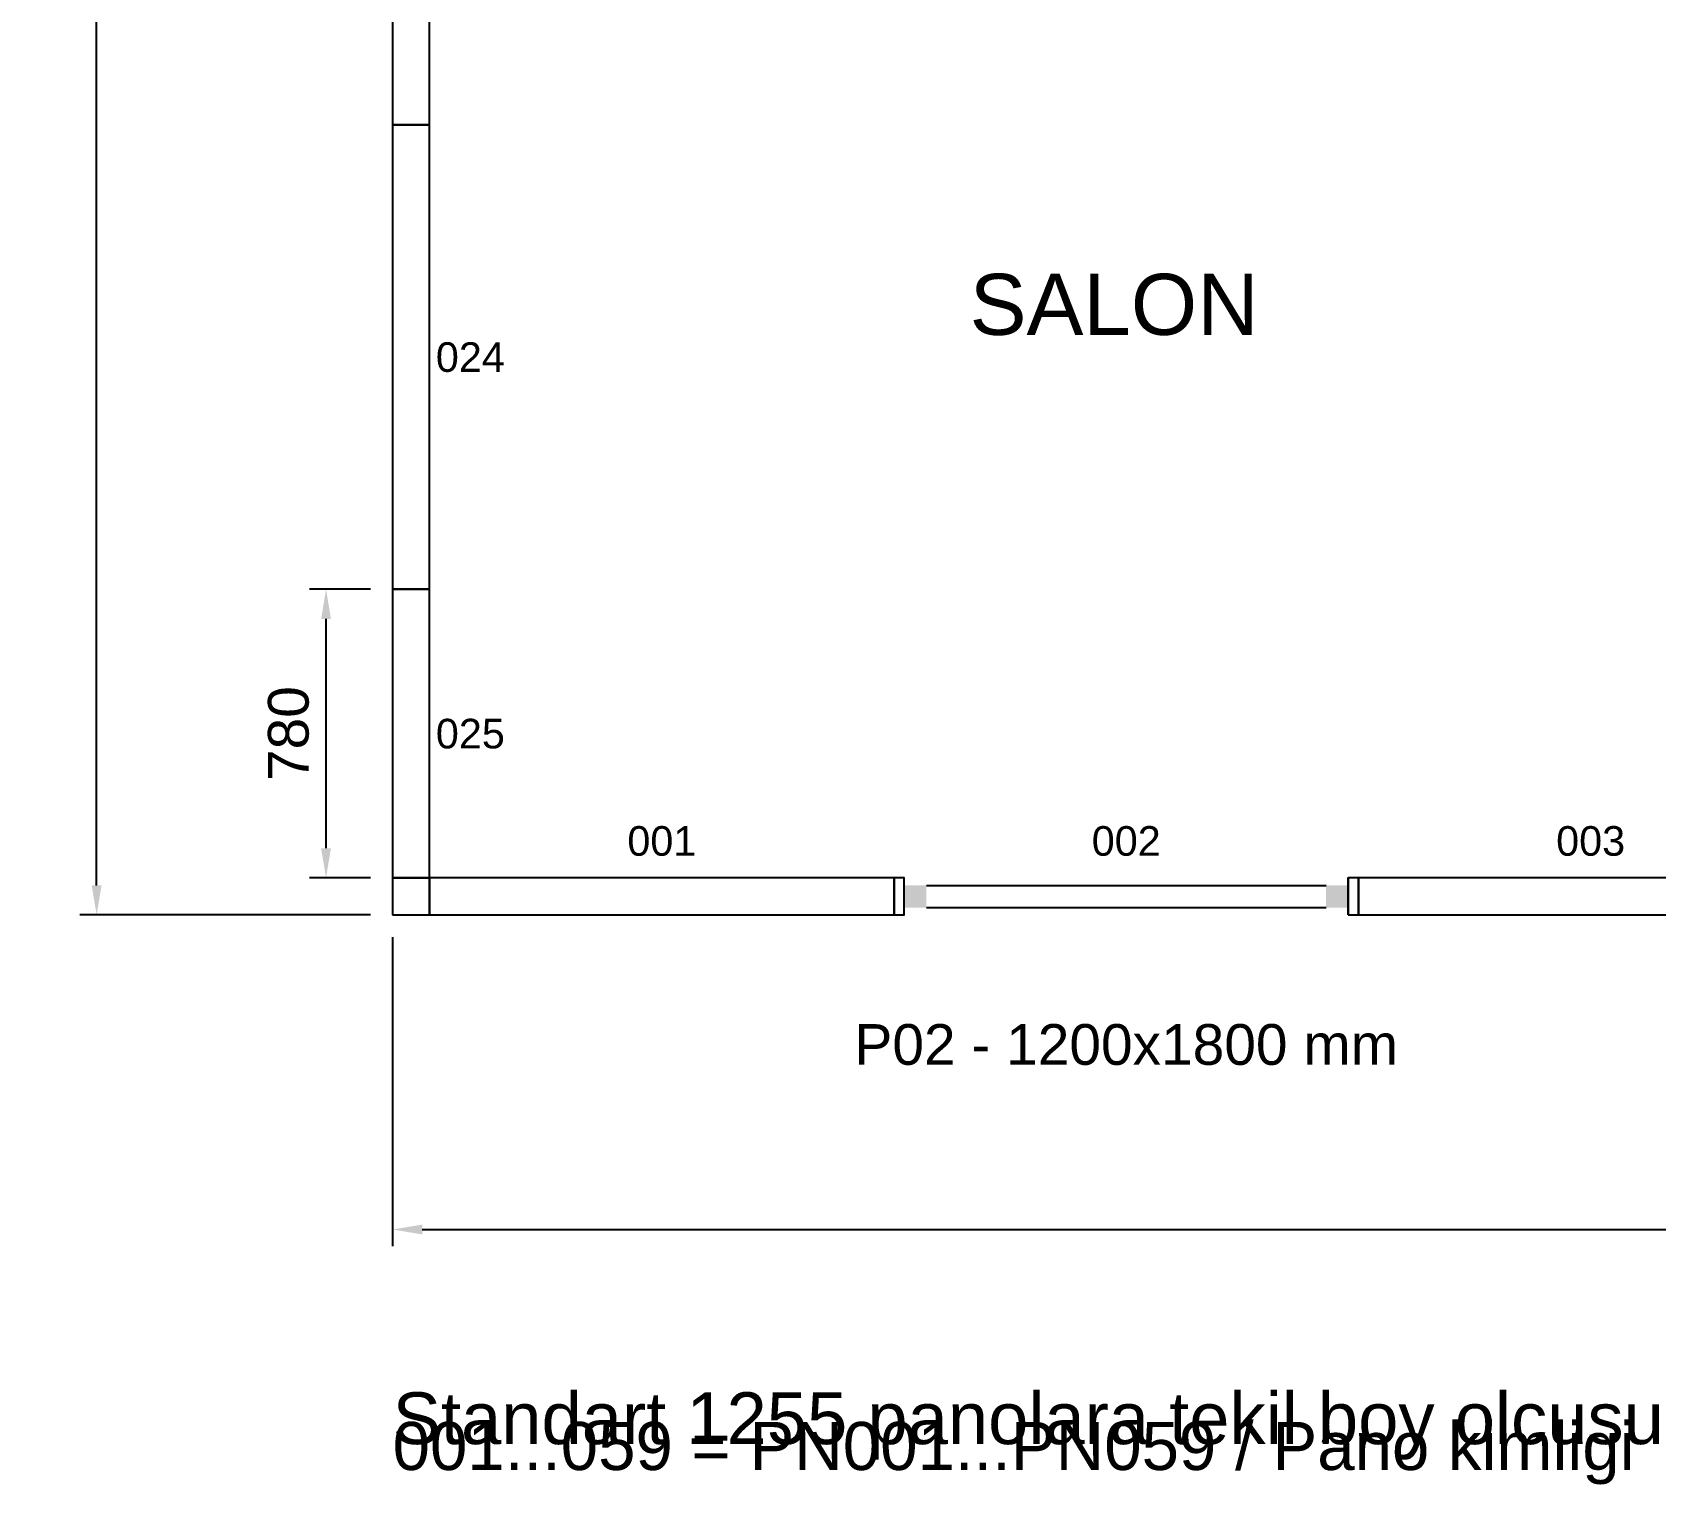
# Model space of a CAD drawing. Header units: millimetres. Extents: x -973 to 28250, y -35942 to 8545.
# Drawn here: x 14527 to 18913, y -25539 to -21615 of the extents above; entities that cross this region are included whole.
import ezdxf
from ezdxf.enums import TextEntityAlignment as Align

# ---------------------------------------------------------------- set-up
doc = ezdxf.new("R2010")
doc.units = ezdxf.units.MM
for name, color, linetype in [('PENCERE', 10, 'Continuous'), ('R02_AKS', 8, 'Continuous'), ('R02_DUVAR', 7, 'Continuous'), ('R02_KOLON', 3, 'Continuous'), ('R02_OLCU', 4, 'Continuous'), ('R02_OZEL', 6, 'Continuous'), ('R02_PENCERE', 4, 'Continuous'), ('R02_YAZI', 7, 'Continuous')]:
    doc.layers.add(name, color=color, linetype=linetype)
doc.styles.get("Standard").update_dxf_attribs({"font": 'Arial.ttf'})
doc.dimstyles.new('ISO-25', dxfattribs={"dimtxt": 12, "dimasz": 3, "dimexe": 1.25, "dimexo": 0.625, "dimgap": 4, "dimtad": 1, "dimtxsty": 'Standard', "dimcen": 2.5, "dimadec": 0, "dimazin": 0, "dimtfac": 1, "dimtmove": 0, "dimatfit": 3, "dimfxl": 1, "dimarcsym": 0})

# ---------------------------------------------------------------- blocks, each defined once
blk = doc.blocks.new('R02_CK_D01_H_1_1_P')
blk.add_lwpolyline([(0, 0), (1255, 0), (1255, 100), (0, 100)], close=True)
blk = doc.blocks.new('R02_SRC_P02')
at = {"layer": 'PENCERE', "color": 1}
for p, q in [((53839.87, 6703.82), (53839.87, 6713.82)), ((53845.87, 6711.82), (53953.87, 6711.82)), ((53959.87, 6703.82), (53959.87, 6713.82)), ((53845.87, 6705.82), (53953.87, 6705.82))]:
    blk.add_line(p, q, dxfattribs=at)
for points in [[(53839.87, 6705.82), (53845.87, 6705.82), (53839.87, 6711.82), (53845.87, 6711.82)], [(53959.87, 6705.82), (53953.87, 6705.82), (53959.87, 6711.82), (53953.87, 6711.82)]]:
    blk.add_solid(points, dxfattribs=at)
blk = doc.blocks.new('R02_CK_D02_H_1_1_P')
for points in [[(0, 0), (27.5, 0), (27.5, 100), (0, 100)], [(1227.5, 0), (1255, 0), (1255, 100), (1227.5, 100)]]:
    blk.add_lwpolyline(points, close=True)
at = {"xscale": 10, "yscale": 10}
blk.add_blockref('R02_SRC_P02', (-538371.2443, -67038.23149), dxfattribs=at)
blk = doc.blocks.new('R02_CK_D01_V_1_1_P')
blk.add_lwpolyline([(0, 0), (1255, 0), (1255, 100), (0, 100)], close=True)
blk = doc.blocks.new('R02_CK_D07_V_1_1_P')
blk.add_lwpolyline([(0, 0), (780, 0), (780, 100), (0, 100)], close=True)
blk = doc.blocks.new('*D340')
at = {"layer": 'Defpoints', "color": 0, "transparency": 16777216}
for p in [(15320, -23120), (15500, -23120), (15500, -23900)]:
    blk.add_point(p, dxfattribs=at)
at = {"layer": 'R02_OLCU', "color": 6, "lineweight": -2, "transparency": 16777216}
for p, q in [((15440, -23120), (15275, -23120)), ((15320, -23820), (15320, -23200)), ((15440, -23900), (15275, -23900))]:
    blk.add_line(p, q, dxfattribs=at)
at = {"layer": 'R02_OLCU', "color": 6, "transparency": 16777216}
for points in [[(15306.7, -23200), (15333.3, -23200), (15320, -23120)], [(15306.7, -23820), (15333.3, -23820), (15320, -23900)]]:
    blk.add_solid(points, dxfattribs=at)
at = {"layer": 'R02_OLCU', "color": 6, "transparency": 16777216, "insert": (15218.8, -23510), "char_height": 110, "attachment_point": 5, "rotation": 90}
blk.add_mtext('780', dxfattribs=at)
blk = doc.blocks.new('*D354')
at = {"layer": 'Defpoints', "color": 0, "transparency": 16777216}
for p in [(15500, -24000), (28000, -24000), (28000, -24850)]:
    blk.add_point(p, dxfattribs=at)
at = {"layer": 'R02_OLCU', "color": 4, "lineweight": -2, "transparency": 16777216}
for p, q in [((15500, -24060), (15500, -24895)), ((28000, -24060), (28000, -24895)), ((15580, -24850), (27920, -24850))]:
    blk.add_line(p, q, dxfattribs=at)
at = {"layer": 'R02_OLCU', "color": 4, "transparency": 16777216}
for points in [[(15580, -24836.7), (15580, -24863.3), (15500, -24850)], [(27920, -24836.7), (27920, -24863.3), (28000, -24850)]]:
    blk.add_solid(points, dxfattribs=at)
at = {"layer": 'R02_OLCU', "color": 4, "transparency": 16777216, "insert": (21750, -24748.8), "char_height": 110, "attachment_point": 5}
blk.add_mtext('12500', dxfattribs=at)
blk = doc.blocks.new('*D355')
at = {"layer": 'Defpoints', "color": 0, "transparency": 16777216}
for p in [(14700, -18000), (15500, -18000), (15500, -24000)]:
    blk.add_point(p, dxfattribs=at)
at = {"layer": 'R02_OLCU', "color": 4, "lineweight": -2, "transparency": 16777216}
for p, q in [((15440, -18000), (14655, -18000)), ((14700, -23920), (14700, -18080)), ((15440, -24000), (14655, -24000))]:
    blk.add_line(p, q, dxfattribs=at)
at = {"layer": 'R02_OLCU', "color": 4, "transparency": 16777216}
for points in [[(14686.7, -18080), (14713.3, -18080), (14700, -18000)], [(14686.7, -23920), (14713.3, -23920), (14700, -24000)]]:
    blk.add_solid(points, dxfattribs=at)
at = {"layer": 'R02_OLCU', "color": 4, "transparency": 16777216, "insert": (14598.8, -21000), "char_height": 110, "attachment_point": 5, "rotation": 90}
blk.add_mtext('6000', dxfattribs=at)

msp = doc.modelspace()

# ---------------------------------------------------------------- linework, layer by layer
at = {"layer": 'R02_KOLON'}
msp.add_lwpolyline([(15500, -24000), (15600, -24000), (15600, -23900), (15500, -23900)], close=True, dxfattribs=at)

# ---------------------------------------------------------------- block references
at = {"layer": 'R02_DUVAR', "rotation": 90}
for p in [(15600, -21865), (15600, -23120)]:
    msp.add_blockref('R02_CK_D01_V_1_1_P', p, dxfattribs=at)
at = {"layer": 'R02_DUVAR'}
for name, p in [('R02_CK_D01_H_1_1_P', (15600, -24000)), ('R02_CK_D02_H_1_1_P', (16855, -24000)), ('R02_CK_D01_H_1_1_P', (18110, -24000))]:
    msp.add_blockref(name, p, dxfattribs=at)
at = {"layer": 'R02_OZEL', "rotation": 90}
msp.add_blockref('R02_CK_D07_V_1_1_P', (15600, -23900), dxfattribs=at)

# ---------------------------------------------------------------- texts
at = {"layer": 'R02_AKS'}
for s, p in [('024', (15710, -22492.5)), ('025', (15710, -23510)), ('001', (16227.5, -23800)), ('002', (17482.5, -23800)), ('003', (18737.5, -23800))]:
    msp.add_text(s, height=80, dxfattribs=at).set_placement(p, align=Align.MIDDLE_CENTER)
at = {"layer": 'R02_PENCERE'}
msp.add_text('P02 - 1200x1800 mm', height=110, dxfattribs=at).set_placement((17482.5, -24350), align=Align.MIDDLE_CENTER)
at = {"layer": 'R02_YAZI'}
msp.add_text('SALON', height=165, dxfattribs=at).set_placement((17450, -22350), align=Align.MIDDLE_CENTER)
for s, height, p in [('Standart 1255 panolara tekil boy olcusu eklenmedi. Montaj kopyasi BOM sayilmaz.', 140, (15500, -25430)), ('001...059 = PN001...PN059 / Pano kimligi', 130, (15500, -25500))]:
    msp.add_text(s, height=height, dxfattribs=at).set_placement(p)

# ---------------------------------------------------------------- dimensions: what is measured, and where the dimension line sits
at = {"layer": 'R02_OLCU'}
for base, p1, p2, override, picture, middle in [((14700, -18000), (15500, -24000), (15500, -18000), {"dimtxt": 110, "dimasz": 80, "dimexe": 45, "dimexo": 60, "dimgap": 45, "dimdec": 1, "dimclrd": 4, "dimclre": 4, "dimclrt": 4, "dimtix": 1, "dimatfit": 1}, '*D355', (14598.84, -21000)), ((15320, -23120), (15500, -23900), (15500, -23120), {"dimtxt": 110, "dimasz": 80, "dimexe": 45, "dimexo": 60, "dimgap": 45, "dimdec": 1, "dimclrd": 6, "dimclre": 6, "dimclrt": 6, "dimtix": 1, "dimatfit": 1}, '*D340', (15218.84, -23510))]:
    dim = msp.add_linear_dim(base=base, p1=p1, p2=p2, angle=90, dimstyle='ISO-25', override=override, dxfattribs=at)
    dim.commit()
    dim.dimension.update_dxf_attribs({"geometry": picture, "text_midpoint": middle})
dim = msp.add_linear_dim(base=(28000, -24850), p1=(15500, -24000), p2=(28000, -24000), dimstyle='ISO-25', override={"dimtxt": 110, "dimasz": 80, "dimexe": 45, "dimexo": 60, "dimgap": 45, "dimdec": 1, "dimclrd": 4, "dimclre": 4, "dimclrt": 4, "dimtix": 1, "dimatfit": 1}, dxfattribs=at)
dim.commit()
dim.dimension.update_dxf_attribs({"geometry": '*D354', "text_midpoint": (21750, -24748.84)})

doc.saveas('drawing.dxf')
